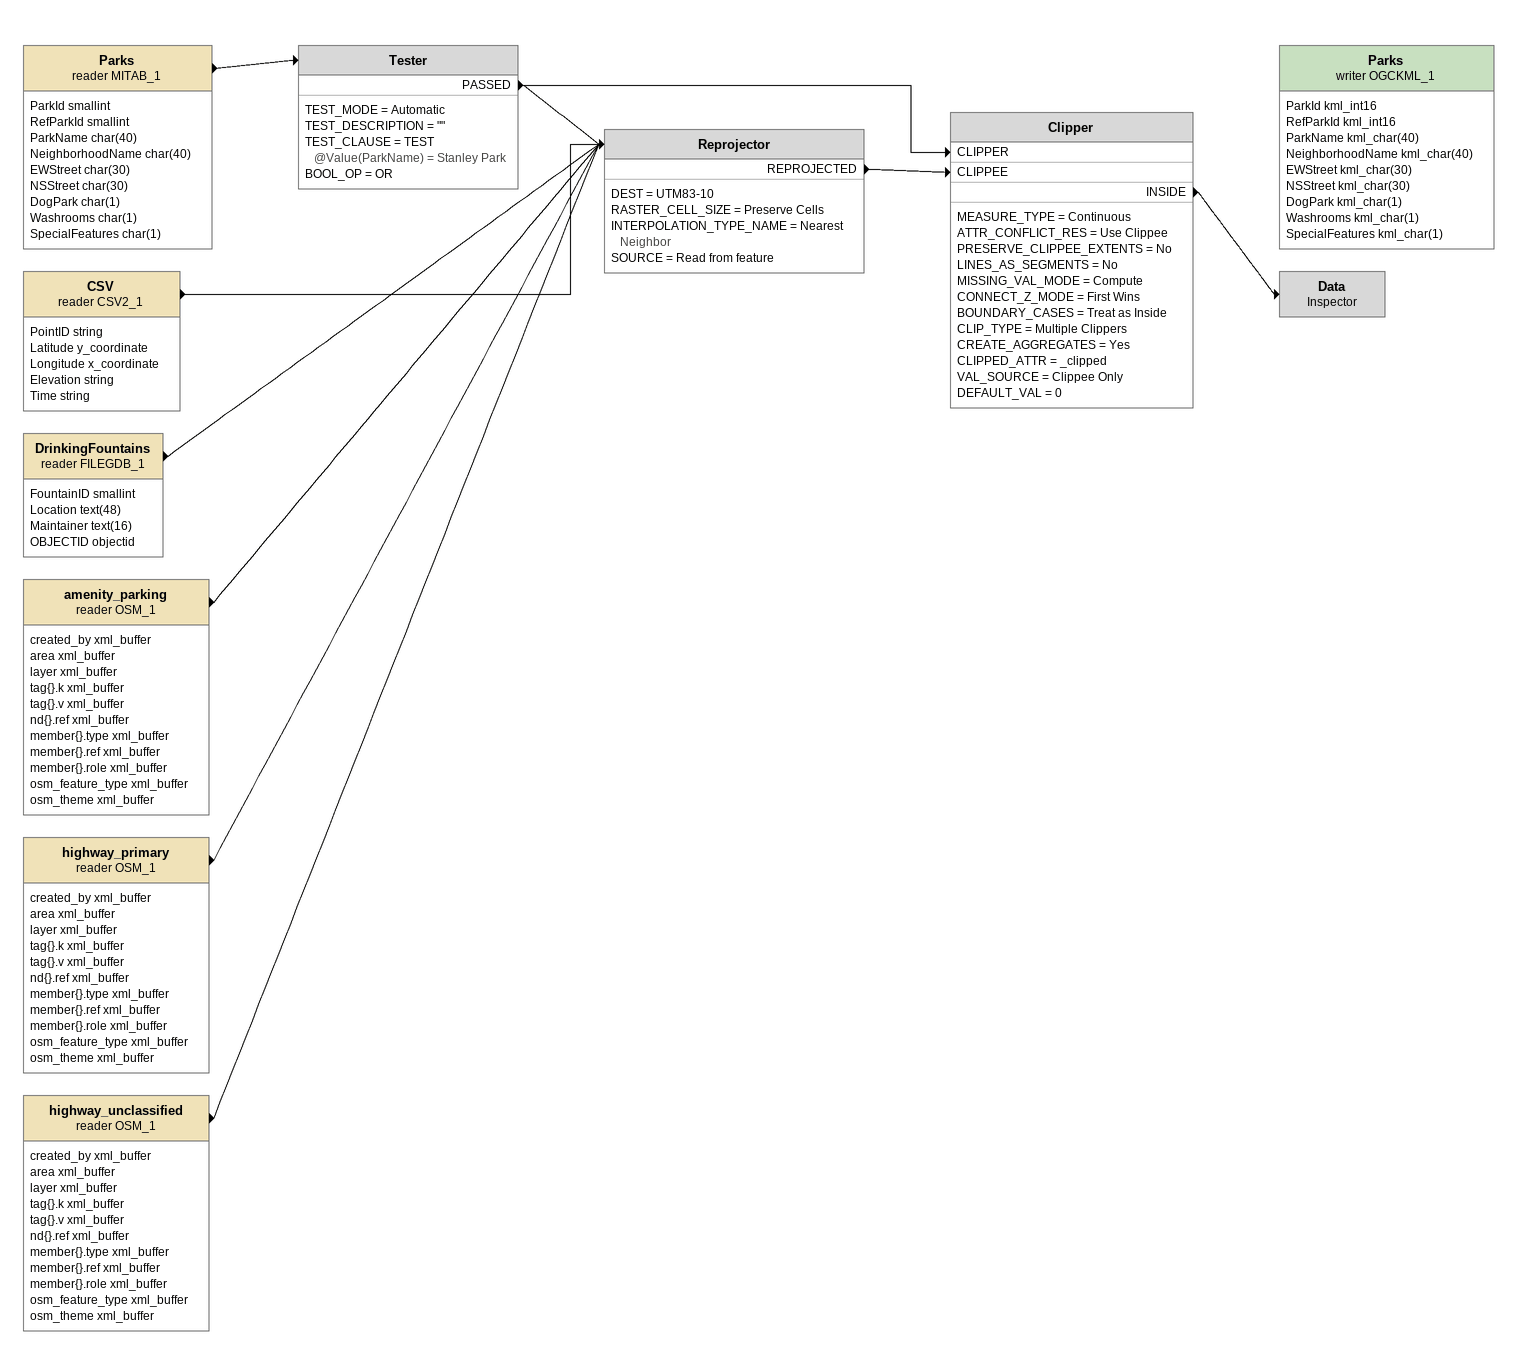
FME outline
highway_primary (reader OSM_1)
    attributes: created_by xml_buffer, area xml_buffer, layer xml_buffer, tag{}.k xml_buffer, tag{}.v xml_buffer, nd{}.ref xml_buffer, member{}.type xml_buffer, member{}.ref xml_buffer, member{}.role xml_buffer, osm_feature_type xml_buffer, osm_theme xml_buffer
    -> Reprojector
DrinkingFountains (reader FILEGDB_1)
    attributes: FountainID smallint, Location text(48), Maintainer text(16), OBJECTID objectid
    -> Reprojector
amenity_parking (reader OSM_1)
    attributes: created_by xml_buffer, area xml_buffer, layer xml_buffer, tag{}.k xml_buffer, tag{}.v xml_buffer, nd{}.ref xml_buffer, member{}.type xml_buffer, member{}.ref xml_buffer, member{}.role xml_buffer, osm_feature_type xml_buffer, osm_theme xml_buffer
    -> Reprojector
highway_unclassified (reader OSM_1)
    attributes: created_by xml_buffer, area xml_buffer, layer xml_buffer, tag{}.k xml_buffer, tag{}.v xml_buffer, nd{}.ref xml_buffer, member{}.type xml_buffer, member{}.ref xml_buffer, member{}.role xml_buffer, osm_feature_type xml_buffer, osm_theme xml_buffer
    -> Reprojector
Parks (reader MITAB_1)
    attributes: ParkId smallint, RefParkId smallint, ParkName char(40), NeighborhoodName char(40), EWStreet char(30), NSStreet char(30), DogPark char(1), Washrooms char(1), SpecialFeatures char(1)
    -> Tester
Tester
    TEST_MODE = Automatic
    TEST_DESCRIPTION = ""
    TEST_CLAUSE = TEST @Value(ParkName) = Stanley Park
    BOOL_OP = OR
    PASSED -> Reprojector
    PASSED -> Clipper [CLIPPER]
CSV (reader CSV2_1)
    attributes: PointID string, Latitude y_coordinate, Longitude x_coordinate, Elevation string, Time string
    -> Reprojector
Reprojector
    DEST = UTM83-10
    RASTER_CELL_SIZE = Preserve Cells
    INTERPOLATION_TYPE_NAME = Nearest Neighbor
    SOURCE = Read from feature
    REPROJECTED -> Clipper [CLIPPEE]
Clipper
    MEASURE_TYPE = Continuous
    ATTR_CONFLICT_RES = Use Clippee
    PRESERVE_CLIPPEE_EXTENTS = No
    LINES_AS_SEGMENTS = No
    MISSING_VAL_MODE = Compute
    CONNECT_Z_MODE = First Wins
    BOUNDARY_CASES = Treat as Inside
    CLIP_TYPE = Multiple Clippers
    CREATE_AGGREGATES = Yes
    CLIPPED_ATTR = _clipped
    VAL_SOURCE = Clippee Only
    DEFAULT_VAL = 0
    INSIDE -> Data
Data: Inspector
Parks (writer OGCKML_1)
    attributes: ParkId kml_int16, RefParkId kml_int16, ParkName kml_char(40), NeighborhoodName kml_char(40), EWStreet kml_char(30), NSStreet kml_char(30), DogPark kml_char(1), Washrooms kml_char(1), SpecialFeatures kml_char(1)
